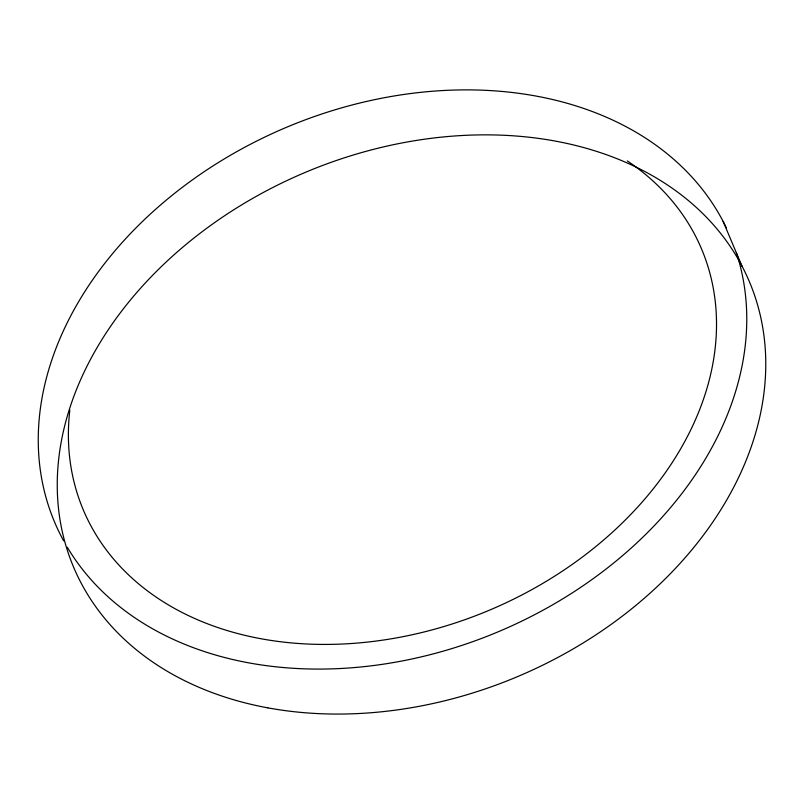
<?xml version="1.0" encoding="UTF-8"?>
<svg xmlns="http://www.w3.org/2000/svg" width="804" height="804" viewBox="0 0 804 804"><rect width="100%" height="100%" fill="white"/><g stroke="black" fill="none" stroke-linecap="round" stroke-linejoin="round"><path stroke-width="1.21" d="M723.097 221.341L742.092 266.385M736.313 252.546A366.795 273.541 -22.9 0 1 505.977 628.437A366.795 273.541 -22.9 0 1 67.315 547.273M63.647 540.861A366.795 273.541 -22.9 0 1 267.41 135.826A366.795 273.541 -22.9 0 1 726.454 228.034M627.311 160.921A335.539 250.235 -22.9 0 1 498.5 606.246A335.539 250.235 -22.9 0 1 69.837 410.07M267.812 707.852A366.795 273.541 -22.9 0 0 763.8 334.544A366.795 273.541 -22.9 0 0 202.869 231.15A366.795 273.541 -22.9 0 0 267.812 707.852"/></g></svg>
